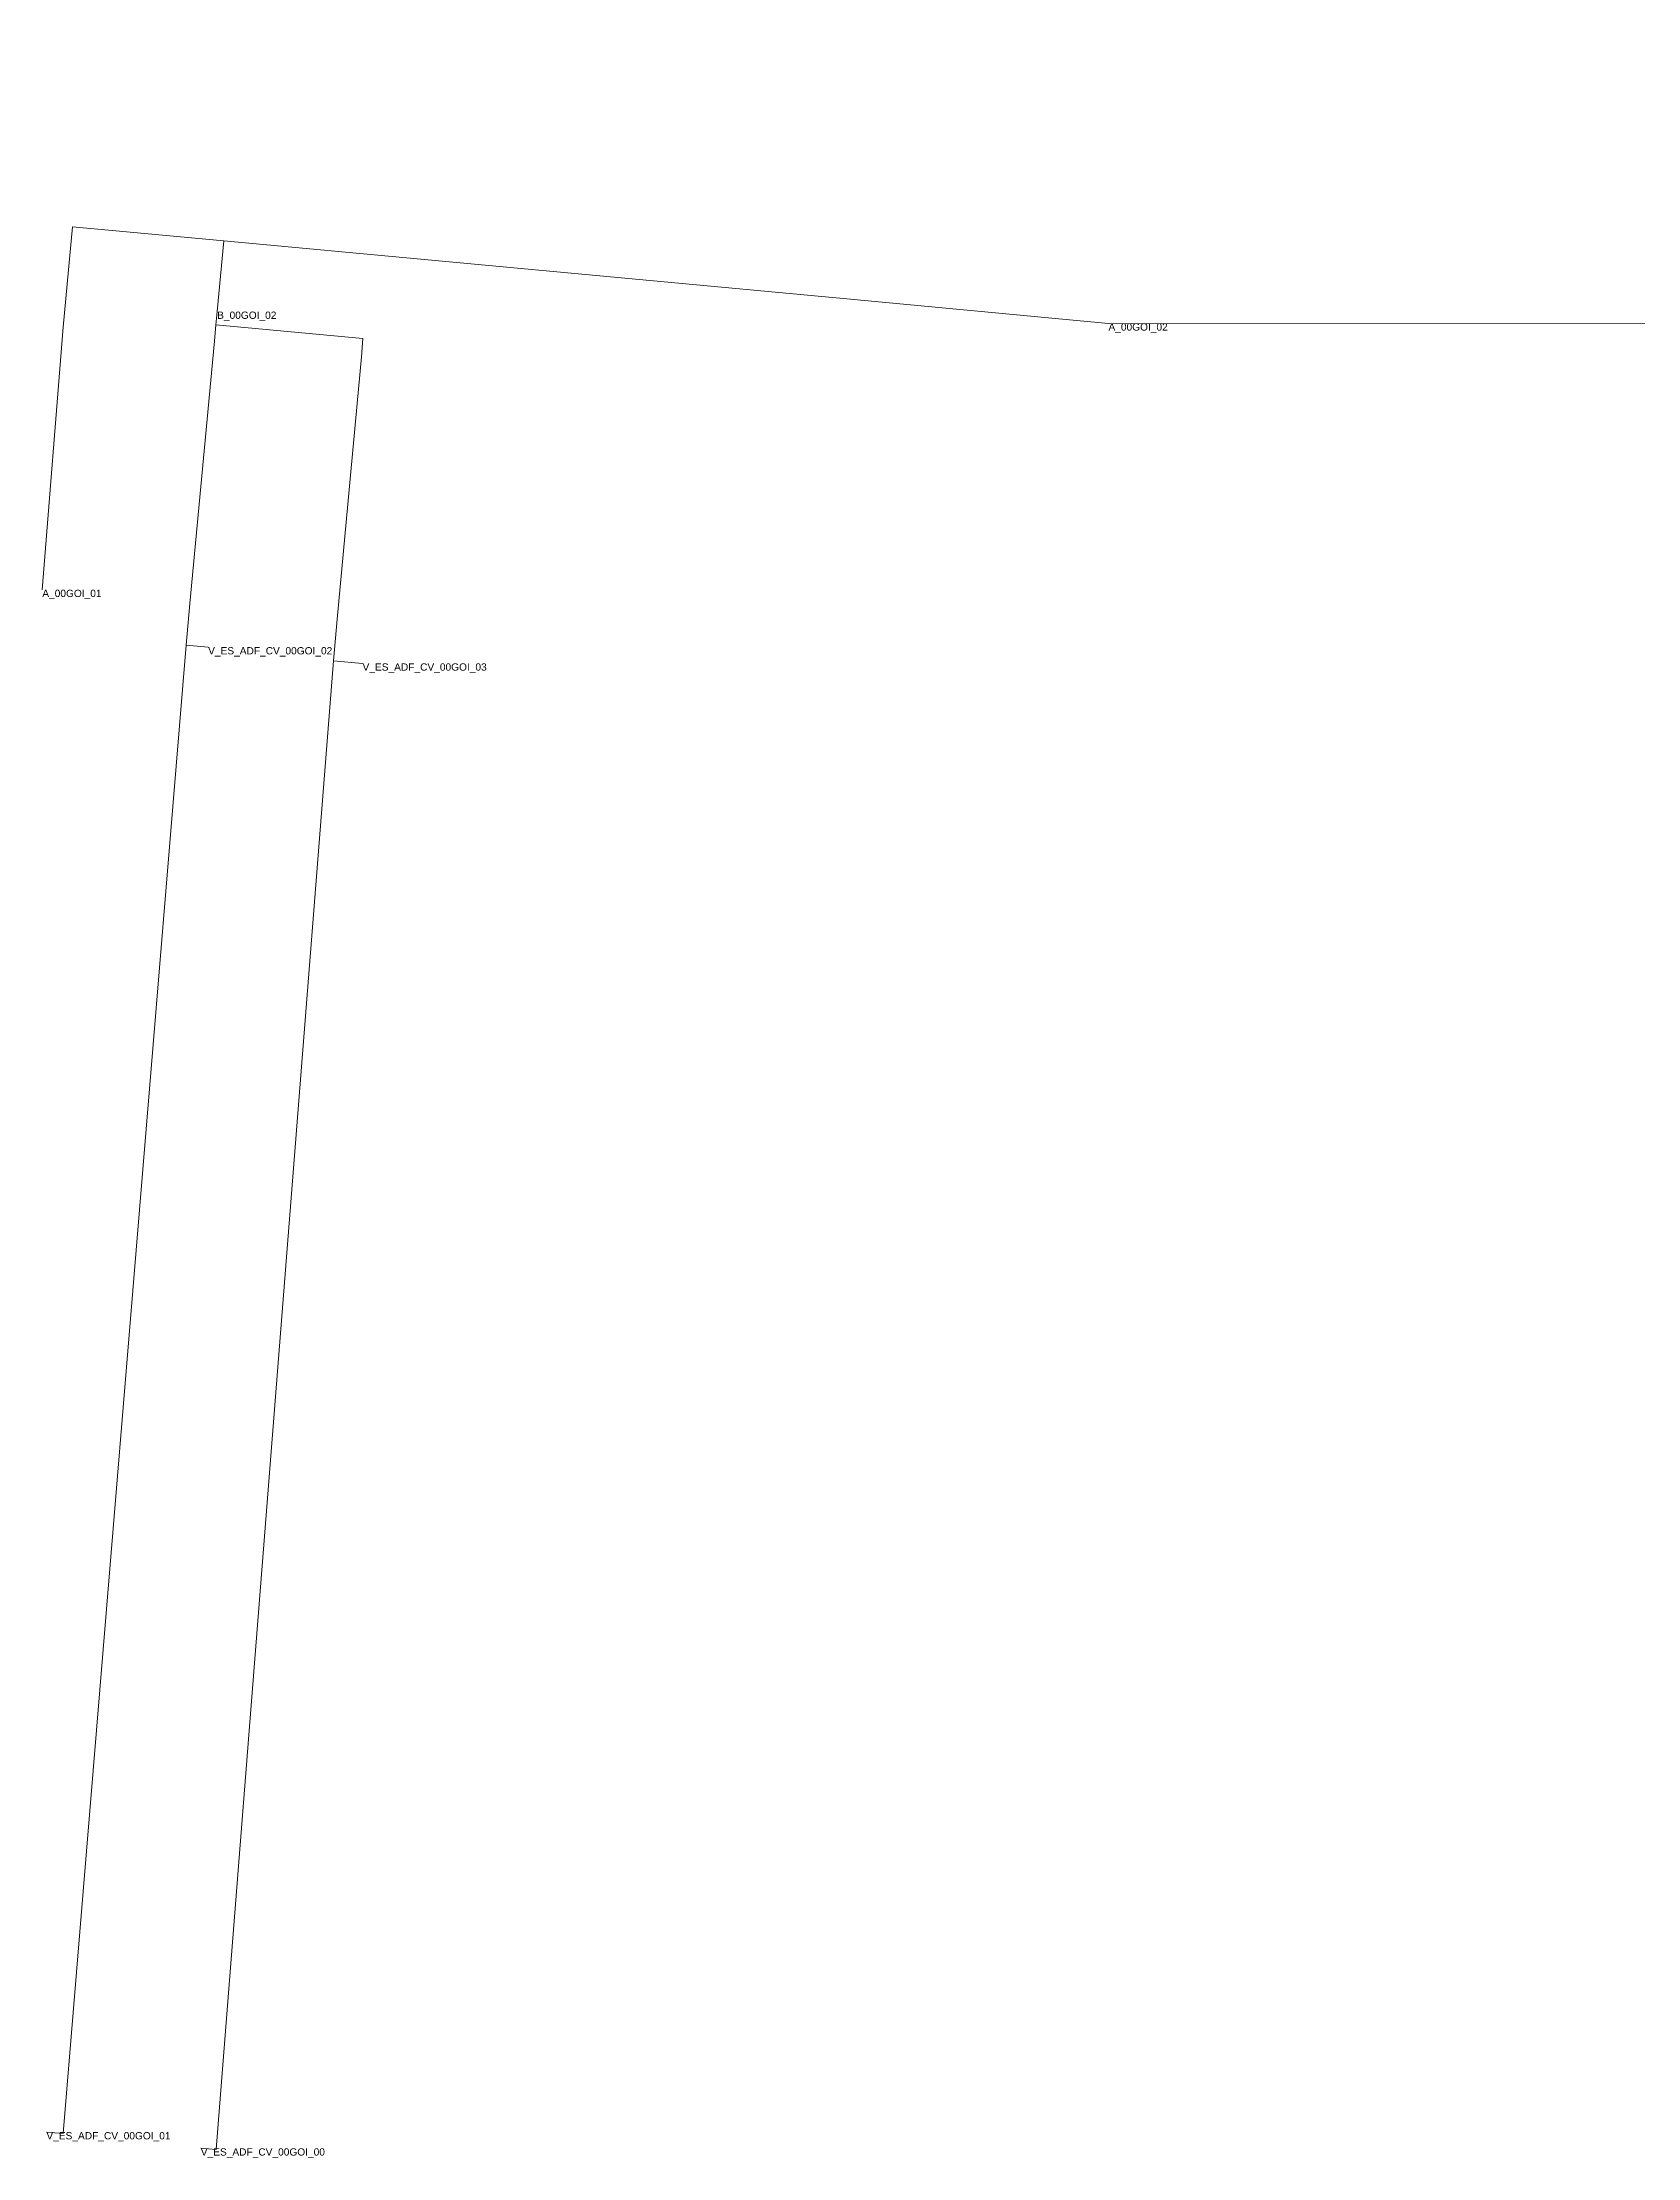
# Model space of a CAD drawing. Header units: metres. Extents: x 425995 to 426215, y 4578415 to 4578562.
# Drawn here: x 425995.2 to 426105, y 4578415.3 to 4578560.7 of the extents above; entities that cross this region are included whole.
import ezdxf
from ezdxf.enums import TextEntityAlignment as Align

# ---------------------------------------------------------------- set-up
doc = ezdxf.new("R2010")
doc.units = ezdxf.units.M
doc.header["$MEASUREMENT"] = 0
for name, color, linetype, lineweight, true_color in [('01_A_AccesTren_t', 40, 'Continuous', 0, 0xffd600), ('01_C_AccesExt_t', 251, 'Continuous', 0, 0x646464), ('01_I_BarreraTarifaria_t', 251, 'Continuous', 0, 0x646464), ('01_I_Horitzontal_l', 251, 'Continuous', 0, 0x646464), ('01_I_HoritzontalD_l', 251, 'Continuous', 0, 0x646464), ('Carrer', 251, 'Continuous', 0, 0x646464), ('Plataforma_D', 251, 'Continuous', 0, 0x646464)]:
    doc.layers.add(name, color=color, linetype=linetype, lineweight=lineweight, true_color=true_color)
doc.styles.add('Style-Arial', font='arial.ttf')

msp = doc.modelspace()

# ---------------------------------------------------------------- linework, layer by layer
at = {"layer": '01_I_Horitzontal_l'}
for p, q in [((426005.388828, 4578522.141678), (426005.120935, 4578519.266047)), ((426015.519402, 4578521.065897), (426015.251509, 4578518.190265)), ((426005.120935, 4578519.266047), (426006.639012, 4578519.140733)), ((426015.251509, 4578518.190265), (426017.261248, 4578518.024366))]:
    msp.add_line(p, q, dxfattribs=at)
at = {"layer": '01_I_Horitzontal_l', "flags": 128}
for points in [[(426005.120935, 4578519.266047), (425996.654542, 4578416.942217), (425995.511916, 4578417.036332)], [(426015.251509, 4578518.190265), (426007.188317, 4578415.833225), (426006.133111, 4578415.92014)]]:
    msp.add_lwpolyline(points, dxfattribs=at)
at = {"layer": '01_I_HoritzontalD_l'}
for p, q in [((426007.711539, 4578547.074221, -10), (426007.258721, 4578542.213572, -10)), ((426050.58443, 4578543.080191, -10), (426007.711539, 4578547.074221, -10)), ((426007.258721, 4578542.213572, -10), (426007.174149, 4578541.305749, -10)), ((426007.174149, 4578541.305749, -10), (426007.068462, 4578540.171281, -10))]:
    msp.add_line(p, q, dxfattribs=at)
at = {"layer": '01_I_HoritzontalD_l', "elevation": -10, "flags": 128}
for points in [[(426007.711539, 4578547.074221), (425997.298908, 4578548.04426), (425996.655832, 4578541.141319)], [(426007.174149, 4578541.305749), (426017.272187, 4578540.365018), (426017.199036, 4578539.095499)]]:
    msp.add_lwpolyline(points, dxfattribs=at)
at = {"layer": 'Carrer', "flags": 128}
msp.add_lwpolyline([(426142.546792, 4578560.727638), (426142.546792, 4578541.343993), (426068.574978, 4578541.404195)], dxfattribs=at)
at = {"layer": 'Plataforma_D'}
for p, q in [((426068.574978, 4578541.404195), (426050.58443, 4578543.080191, -10)), ((425995.229536, 4578523.088116), (425996.655832, 4578541.141319, -10)), ((426007.068462, 4578540.171281, -10), (426005.388828, 4578522.141678)), ((426017.199036, 4578539.095499, -10), (426015.519402, 4578521.065897))]:
    msp.add_line(p, q, dxfattribs=at)

# ---------------------------------------------------------------- texts
at = {"layer": '01_A_AccesTren_t', "style": 'Style-Arial'}
for s, p in [('V_ES_ADF_CV_00GOI_02', (426006.639012, 4578519.140733)), ('V_ES_ADF_CV_00GOI_03', (426017.261248, 4578518.024366)), ('V_ES_ADF_CV_00GOI_01', (425995.511916, 4578417.036332)), ('V_ES_ADF_CV_00GOI_00', (426006.133111, 4578415.92014))]:
    msp.add_text(s, height=0.5, dxfattribs=at).set_placement(p, align=Align.TOP_LEFT)
at = {"layer": '01_C_AccesExt_t', "style": 'Style-Arial'}
for s, p in [('A_00GOI_02', (426068.574978, 4578541.404195)), ('A_00GOI_01', (425995.229536, 4578523.088116))]:
    msp.add_text(s, height=0.5, dxfattribs=at).set_placement(p, align=Align.TOP_LEFT)
at = {"layer": '01_I_BarreraTarifaria_t', "style": 'Style-Arial'}
msp.add_text('B_00GOI_02', height=0.5, dxfattribs=at).set_placement((426007.258721, 4578542.213572, -10), align=Align.TOP_LEFT)

doc.saveas('drawing.dxf')
